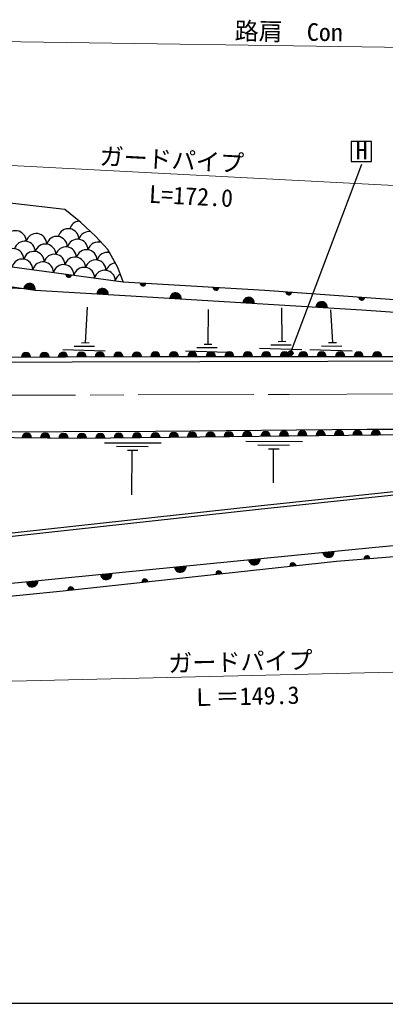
# Model space of a CAD drawing. Units: millimetres at full size, sheet at 1:1000; details may follow other scales. Extents: x 40000 to 680000, y 20000 to 380000.
# Drawn here: x 288802 to 326786, y 205000 to 307148 of the extents above; entities that cross this region are included whole.
import ezdxf
from ezdxf.enums import TextEntityAlignment as Align

# ---------------------------------------------------------------- set-up
doc = ezdxf.new("R2010")
doc.units = ezdxf.units.MM
doc.header["$LTSCALE"] = 1000
doc.linetypes.add('CHAIN', pattern=[18.5, 12, -1.5, 3.5, -1.5])
for name, color, linetype, lineweight in [('M-BGD', 7, 'Continuous', 25), ('M-BGD-EXST', 7, 'Continuous', 25), ('M-BMK', 2, 'CHAIN', 13), ('M-STR-HTXT', 7, 'Continuous', 13), ('M-TTL-BAND', 7, 'Continuous', 25)]:
    doc.layers.add(name, color=color, linetype=linetype, lineweight=lineweight)
doc.styles.add('ＭＳ ゴシック', font='')
doc.styles.get('ＭＳ ゴシック').set_extended_font_data('MS Gothic')

msp = doc.modelspace()

# ---------------------------------------------------------------- hatches: boundary and pattern name
at = {"layer": 'M-BGD'}
for points in [[(293609, 280732, 0.41421), (293867, 280396, 0.41421), (294204, 280654)], [(290427, 279077, 0.41421), (289918, 279756, 0.41421), (289239, 279247)], [(298007, 278605, 0.41421), (297444, 279241, 0.41421), (296809, 278678)], [(301303, 279826, 0.41421), (301585, 279509, 0.41421), (301902, 279791)], [(308884, 279374, 0.41421), (309167, 279058, 0.41421), (309483, 279340)], [(316463, 278898, 0.41421), (316741, 278578, 0.41421), (317062, 278856)], [(305593, 278142, 0.41421), (305030, 278777, 0.41421), (304395, 278215)], [(313174, 277685, 0.41421), (312611, 278320, 0.41421), (311976, 277757)], [(320766, 277227, 0.41421), (320203, 277862, 0.41421), (319568, 277299)], [(324038, 278351, 0.41421), (324316, 278030, 0.41421), (324637, 278308)], [(289937, 272112, 0.41421), (289456, 272591, 0.41421), (288977, 272110)], [(291857, 272119, 0.41421), (291376, 272598, 0.41421), (290897, 272117)], [(293777, 272127, 0.41421), (293296, 272606, 0.41421), (292817, 272124)], [(295697, 272134, 0.41421), (295216, 272613, 0.41421), (294737, 272132)], [(297617, 272141, 0.41421), (297136, 272620, 0.41421), (296657, 272139)], [(299537, 272149, 0.41421), (299055, 272628, 0.41421), (298577, 272147)], [(301457, 272156, 0.41421), (300975, 272635, 0.41421), (300497, 272154)], [(303377, 272164, 0.41421), (302895, 272643, 0.41421), (302417, 272161)], [(305297, 272166, 0.41421), (304815, 272644, 0.41421), (304337, 272163)], [(307217, 272166, 0.41421), (306735, 272644, 0.41421), (306257, 272163)], [(309137, 272166, 0.41421), (308655, 272644, 0.41421), (308177, 272163)], [(311057, 272165, 0.41421), (310575, 272644, 0.41421), (310097, 272163)], [(312977, 272165, 0.41421), (312495, 272644, 0.41421), (312017, 272163)], [(314897, 272166, 0.41421), (314415, 272645, 0.41421), (313937, 272164)], [(316817, 272167, 0.41421), (316335, 272646, 0.41421), (315857, 272165)], [(318736, 272168, 0.41421), (318255, 272647, 0.41421), (317776, 272166)], [(320656, 272169, 0.41421), (320175, 272648, 0.41421), (319696, 272167)], [(322576, 272169, 0.41421), (322095, 272648, 0.41421), (321616, 272167)], [(324496, 272169, 0.41421), (324015, 272648, 0.41421), (323536, 272167)], [(326416, 272170, 0.41421), (325935, 272649, 0.41421), (325456, 272168)], [(290025, 263735, 0.41421), (289551, 264220, 0.41421), (289066, 263746)], [(291933, 263712, 0.41421), (291460, 264199, 0.41421), (290973, 263726)], [(293841, 263698, 0.41421), (293365, 264182, 0.41421), (292881, 263706)], [(295749, 263689, 0.41421), (295268, 264168, 0.41421), (294789, 263687)], [(297657, 263712, 0.41421), (297176, 264191, 0.41421), (296697, 263710)], [(299565, 263735, 0.41421), (299084, 264214, 0.41421), (298605, 263733)], [(301473, 263757, 0.41421), (300992, 264236, 0.41421), (300513, 263755)], [(303381, 263780, 0.41421), (302900, 264259, 0.41421), (302421, 263778)], [(305289, 263803, 0.41421), (304808, 264282, 0.41421), (304329, 263801)], [(307197, 263825, 0.41421), (306716, 264304, 0.41421), (306237, 263823)], [(309105, 263848, 0.41421), (308624, 264327, 0.41421), (308145, 263846)], [(311014, 263871, 0.41421), (310533, 264350, 0.41421), (310054, 263869)], [(312922, 263893, 0.41421), (312441, 264372, 0.41421), (311962, 263891)], [(314830, 263916, 0.41421), (314349, 264395, 0.41421), (313870, 263914)], [(316738, 263939, 0.41421), (316257, 264418, 0.41421), (315778, 263937)], [(318646, 263961, 0.41421), (318165, 264440, 0.41421), (317686, 263959)], [(320554, 263982, 0.41421), (320073, 264461, 0.41421), (319594, 263980)], [(322462, 263999, 0.41421), (321981, 264478, 0.41421), (321502, 263997)], [(324371, 264016, 0.41421), (323889, 264494, 0.41421), (323411, 264013)], [(326279, 264032, 0.41421), (325798, 264511, 0.41421), (325319, 264030)], [(320283, 251829, 0.41421), (320941, 251293, 0.41421), (321477, 251950)], [(325175, 251208, 0.41421), (324853, 251483, 0.41421), (324577, 251161)], [(304893, 250304, 0.41421), (305549, 249766, 0.41421), (306087, 250421)], [(312588, 251067, 0.41421), (313244, 250528, 0.41421), (313782, 251183)], [(317475, 250469, 0.41421), (317146, 250736, 0.41421), (316879, 250406)], [(297198, 249542, 0.41421), (297854, 249003, 0.41421), (298393, 249659)], [(309788, 249637, 0.41421), (309458, 249903, 0.41421), (309191, 249573)], [(289503, 248780, 0.41421), (290159, 248241, 0.41421), (290698, 248897)], [(294414, 247970, 0.41421), (294083, 248236, 0.41421), (293817, 247906)], [(302101, 248803, 0.41421), (301770, 249070, 0.41421), (301504, 248739)]]:
    msp.add_hatch(color=256, dxfattribs=at).paths.add_polyline_path(points)
at = {"layer": 'M-BGD-EXST'}
msp.add_hatch(color=256, dxfattribs=at).paths.add_polyline_path([(316726, 272398, 0.41421), (317066, 272298, 0.41421), (317166, 272637, 1)])

# ---------------------------------------------------------------- linework, layer by layer
at = {"layer": 'M-BGD'}
for p, q in [((295809, 277288), (295621, 273604)), ((308375, 277049), (308365, 273463)), ((315993, 277221), (316048, 273740)), ((321085, 277006), (321303, 273617)), ((293272, 272884), (297675, 272760)), ((294458, 273253), (296574, 273244)), ((295215, 273599), (296027, 273608)), ((306016, 272743), (310419, 272619)), ((307202, 273112), (309318, 273103)), ((307959, 273458), (308771, 273467)), ((313699, 273020), (318102, 272896)), ((314885, 273389), (317001, 273380)), ((315642, 273736), (316454, 273745)), ((318954, 272897), (323357, 272773)), ((320140, 273266), (322256, 273257)), ((320897, 273612), (321709, 273621)), ((297625, 263212), (303495, 263192)), ((298874, 262855), (302146, 262816)), ((312297, 263364), (318167, 263344)), ((313546, 263007), (316819, 262968)), ((314667, 262591), (315764, 262578)), ((299995, 262439), (301092, 262426)), ((300460, 257812), (300499, 262360)), ((315174, 259067), (315171, 262512))]:
    msp.add_line(p, q, dxfattribs=at)
for points in [[(203774, 288151), (219083, 288818), (232386, 289065), (262344, 284952), (299547, 279930), (298995, 281419), (297966, 283275), (296677, 284671), (295141, 286098), (293499, 287433), (278501, 289177), (263323, 291000), (243047, 293247), (229034, 292563), (207876, 291668)], [(233039, 287287), (241339, 286136), (265729, 282658), (290427, 279075), (299760, 278494), (324340, 277011), (357826, 274678), (396708, 271917), (409229, 273709), (443559, 277981)], [(233198, 272437), (241556, 281295), (289414, 279222)], [(299547, 279930), (314280, 279052), (340694, 277149), (371204, 275032), (385071, 274091), (396876, 273319), (429513, 277254), (443413, 279102)], [(396708, 271917), (390205, 271706), (375191, 271687), (360798, 271693), (334083, 271688), (294264, 271587), (254071, 271497), (237635, 271439)], [(239058, 271964), (269451, 272162), (284169, 272091), (302935, 272163), (319207, 272163), (335720, 272163), (360070, 272074), (374748, 272134), (391180, 271782)], [(241951, 250198), (257081, 251342), (269366, 252380), (277600, 253009), (286085, 253659), (313581, 256652), (350559, 260572), (372781, 263035), (381119, 263782), (395944, 264803)], [(249243, 264283), (261848, 264304), (273314, 264360), (283742, 264331), (302915, 264423), (324915, 264623), (347087, 264631), (373643, 264623), (388929, 264834), (395720, 265133)], [(249243, 264283), (258503, 263916), (267546, 263935), (281296, 263826), (295160, 263682), (319884, 263976), (329160, 264058), (346752, 264130), (360717, 264130), (369850, 264235), (380526, 264366), (388895, 264655)], [(241977, 249849), (257109, 250993), (269394, 252031), (277626, 252660), (286117, 253311), (313618, 256304), (350597, 260224), (372816, 262686), (381147, 263433), (395968, 264454)], [(209901, 260915), (214080, 260872), (223934, 256207), (237351, 243360), (274725, 247304), (293189, 249145), (325748, 252370), (343408, 253981), (364615, 254529), (382710, 252957), (400823, 250309)], [(209856, 259948), (213783, 259960), (222886, 255572), (236979, 242126), (274857, 246011), (293318, 247852), (321704, 250930), (343484, 252682), (364575, 253227), (382559, 251665), (400635, 249022)]]:
    msp.add_lwpolyline(points, dxfattribs=at)
for centre, radius, start, end in [((295069, 285146), 1089, 94.77101, 164.92647), ((288390, 284142), 1089, 359.43841, 164.92647), ((293869, 284350), 1089, 359.43841, 164.92647), ((296009, 284057), 1089, 80.90831, 164.92647), ((295069, 285146), 1089, 359.43841, 0.42133), ((289331, 283053), 1089, 359.43841, 164.92647), ((290530, 283849), 1089, 359.43841, 164.92647), ((292670, 283555), 1089, 359.43841, 164.92647), ((294810, 283261), 1089, 359.43841, 164.92647), ((296950, 282967), 1089, 71.37662, 164.92647), ((296009, 284057), 1089, 359.43841, 9.1726), ((288131, 282287), 1089, 359.43841, 164.92647), ((290271, 281994), 1089, 359.43841, 164.92647), ((291470, 282759), 1089, 359.43841, 164.92647), ((293610, 282466), 1089, 359.43841, 164.92647), ((295750, 282172), 1089, 359.43841, 164.92647), ((297890, 281878), 1089, 75.92851, 164.92647), ((296950, 282967), 1089, 359.43841, 11.46241), ((289074, 281203), 1089, 359.69889, 164.92647), ((291215, 280914), 1089, 359.71538, 164.90998), ((292411, 281700), 1089, 359.43841, 164.92647), ((294551, 281406), 1089, 359.43841, 164.92647), ((296691, 281112), 1089, 359.43841, 164.92647), ((293354, 280625), 1089, 359.69889, 164.92647), ((295494, 280336), 1089, 359.69889, 164.92647), ((297635, 280047), 1089, 359.71538, 164.90998), ((298831, 280789), 1089, 94.67279, 164.92647), ((293906, 280693), 300, 172.54467, 352.54467), ((299775, 279758), 1089, 118.48118, 164.90998), ((289833, 279162), 600, 351.85512, 171.85512), ((297408, 278642), 600, 356.54041, 176.54041), ((301603, 279808), 300, 176.68449, 356.68449), ((309183, 279357), 300, 176.78958, 356.78958), ((316762, 278877), 300, 175.92961, 355.92961), ((304994, 278178), 600, 356.54041, 176.54041), ((312575, 277721), 600, 356.54041, 176.54041), ((320167, 277263), 600, 356.54041, 176.54041), ((324337, 278330), 300, 175.92961, 355.92961), ((289457, 272111), 480, 0.134, 180.134), ((291377, 272118), 480, 0.134, 180.134), ((293297, 272126), 480, 0.134, 180.134), ((295217, 272133), 480, 0.134, 180.134), ((297137, 272140), 480, 0.134, 180.134), ((299057, 272148), 480, 0.134, 180.134), ((300977, 272155), 480, 0.134, 180.134), ((302897, 272163), 480, 0.134, 180.134), ((304817, 272164), 480, 0.134, 180.134), ((306737, 272164), 480, 0.134, 180.134), ((308657, 272164), 480, 0.134, 180.134), ((310577, 272164), 480, 0.134, 180.134), ((312497, 272164), 480, 0.134, 180.134), ((314417, 272165), 480, 0.134, 180.134), ((316337, 272166), 480, 0.134, 180.134), ((318256, 272167), 480, 0.134, 180.134), ((320176, 272168), 480, 0.134, 180.134), ((322096, 272168), 480, 0.134, 180.134), ((324016, 272168), 480, 0.134, 180.134), ((325936, 272169), 480, 0.134, 180.134), ((289546, 263740), 480, 359.36723, 179.36723), ((291453, 263719), 480, 359.19773, 179.19773), ((293361, 263702), 480, 359.50561, 179.50561), ((295269, 263688), 480, 0.12391, 180.12391), ((297177, 263711), 480, 0.12391, 180.12391), ((299085, 263734), 480, 0.12391, 180.12391), ((300993, 263756), 480, 0.12391, 180.12391), ((302901, 263779), 480, 0.12391, 180.12391), ((304809, 263802), 480, 0.12391, 180.12391), ((306717, 263824), 480, 0.12391, 180.12391), ((308625, 263847), 480, 0.12391, 180.12391), ((310534, 263870), 480, 0.12391, 180.12391), ((312442, 263892), 480, 0.12391, 180.12391), ((314350, 263915), 480, 0.12391, 180.12391), ((316258, 263938), 480, 0.12391, 180.12391), ((318166, 263960), 480, 0.12391, 180.12391), ((320074, 263981), 480, 0.12391, 180.12391), ((321982, 263998), 480, 0.12391, 180.12391), ((323891, 264014), 480, 0.12391, 180.12391), ((325799, 264031), 480, 0.12391, 180.12391), ((320880, 251890), 600, 185.81839, 5.81839), ((324876, 251184), 300, 4.5002, 184.5002), ((305490, 250363), 600, 185.5708, 5.5708), ((313185, 251125), 600, 185.5708, 5.5708), ((317177, 250438), 300, 6.01591, 186.01591), ((297795, 249601), 600, 185.5708, 5.5708), ((309490, 249605), 300, 6.1299, 186.1299), ((290100, 248838), 600, 185.5708, 5.5708), ((294115, 247938), 300, 6.1299, 186.1299), ((301803, 248771), 300, 6.1299, 186.1299)]:
    msp.add_arc(centre, radius, start, end, dxfattribs=at)
at = {"layer": 'M-BGD-EXST'}
for p, q in [((325353, 294505), (323253, 294505)), ((323253, 294505), (323253, 292405)), ((325353, 292405), (325353, 294505)), ((323253, 292405), (325353, 292405)), ((316946, 272518), (324353, 292139))]:
    msp.add_line(p, q, dxfattribs=at)
msp.add_circle((316946, 272518), 250, dxfattribs=at)
at = {"layer": 'M-BMK'}
msp.add_lwpolyline([(65693, 272955), (79026, 271114), (93099, 269608), (105125, 268709), (115605, 268136), (127757, 267778), (144949, 267803), (165361, 267886), (197471, 267915), (243297, 267919), (264113, 268087), (316805, 268218), (363076, 268531), (383278, 268297), (390668, 268436), (396691, 268771), (406475, 269453)], dxfattribs=at)
at = {"layer": 'M-STR-HTXT'}
for p, q in [((240665, 305535), (397271, 303271)), ((243178, 294349), (407113, 285781)), ((252900, 237656), (394545, 240931))]:
    msp.add_line(p, q, dxfattribs=at)
at = {"layer": 'M-TTL-BAND'}
msp.add_line((40000, 205000), (579000, 205000), dxfattribs=at)

# ---------------------------------------------------------------- texts
at = {"layer": 'M-BGD-EXST', "style": 'ＭＳ ゴシック'}
msp.add_text('H', height=1833, dxfattribs=at).set_placement((323705, 292097), align=Align.BOTTOM_LEFT)
at = {"layer": 'M-STR-HTXT', "style": 'ＭＳ ゴシック'}
for s, rotation, p in [('路肩\u3000Con', 359.172, (311112, 304517)), ('ガードパイプ', 357.008, (297033, 291535)), ('L=172.0', 357.008, (302175, 287591)), ('ガードパイプ', 1.325, (304273, 238844)), ('Ｌ＝149.3', 1.277, (306674, 235310))]:
    msp.add_text(s, height=1833, rotation=rotation, dxfattribs=at).set_placement(p, align=Align.BOTTOM_LEFT)

doc.saveas('drawing.dxf')
